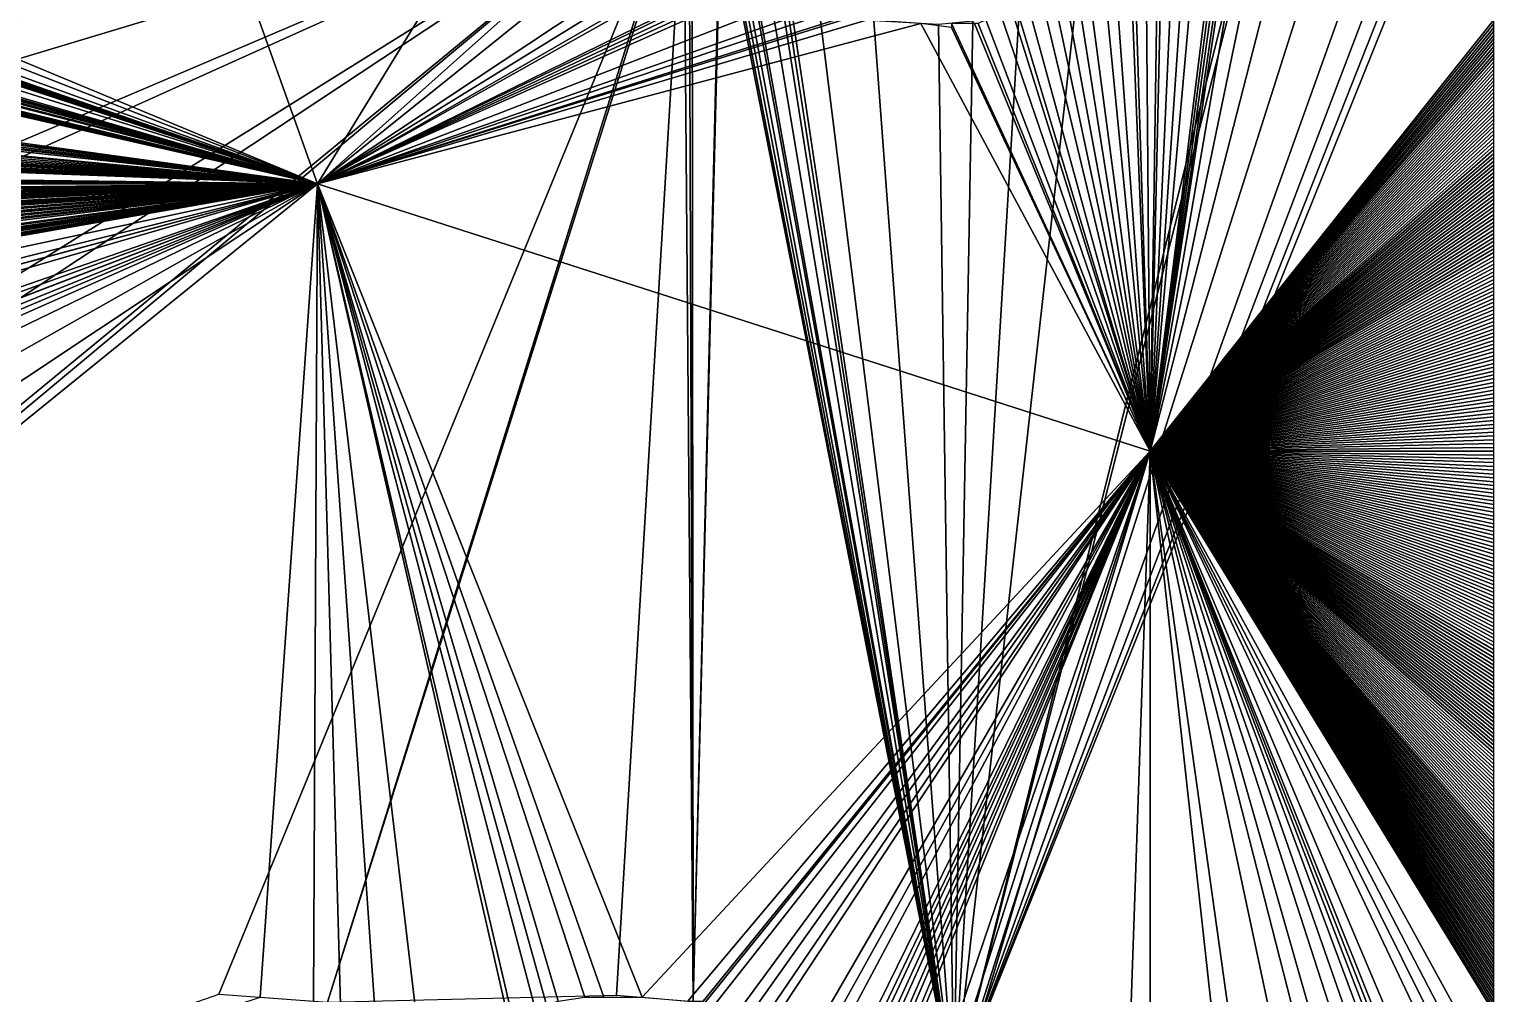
# Model space of a CAD drawing. Header units: metres. Extents: x -1103 to 901, y -902 to 905.
# Drawn here: x 133 to 900, y -618 to -113 of the extents above; entities that cross this region are included whole.
import ezdxf

# ---------------------------------------------------------------- set-up
doc = ezdxf.new("R2010")
doc.units = ezdxf.units.M
for name, color, linetype in [('OSM_TERRAIN', 3, 'CONTINUOUS'), ('OSM_WATER_OUTLINES', 4, 'CONTINUOUS'), ('OSM_WATER_SURFACE', 5, 'CONTINUOUS')]:
    doc.layers.add(name, color=color, linetype=linetype)

msp = doc.modelspace()

# ---------------------------------------------------------------- linework, layer by layer
at = {"layer": 'OSM_TERRAIN'}
for points in [[(284, -194), (432, 48), (204, 30)], [(284, -194), (472, -26), (432, 48)], [(284, -194), (-288, 44), (-304, 36)], [(-288, 44), (284, -194), (204, 30)], [(-322, 26), (284, -194), (-304, 36)], [(284, -194), (-322, 26), (-332, 20)], [(284, -194), (-340, 16), (-342, 14)], [(-340, 16), (284, -194), (-338, 18)], [(284, -194), (-336, 18), (-338, 18)], [(284, -194), (-334, 18), (-336, 18)], [(284, -194), (-332, 20), (-334, 18)], [(-354, 6), (284, -194), (-344, 12)], [(-344, 12), (284, -194), (-342, 14)], [(284, -194), (-354, 6), (-368, -4)], [(284, -194), (-374, -6), (-376, -8)], [(284, -194), (-368, -4), (-374, -6)], [(-390, -18), (284, -194), (-386, -14)], [(-386, -14), (284, -194), (-384, -12)], [(-384, -12), (284, -194), (-378, -10)], [(-378, -10), (284, -194), (-376, -8)], [(284, -194), (-392, -20), (-402, -26)], [(284, -194), (-390, -18), (-392, -20)], [(284, -194), (-410, -30), (-412, -32)], [(284, -194), (-408, -28), (-410, -30)], [(284, -194), (-404, -28), (-408, -28)], [(-404, -28), (284, -194), (-402, -26)], [(284, -194), (478, -38), (472, -26)], [(284, -194), (-416, -34), (-438, -94)], [(-416, -34), (284, -194), (-414, -34)], [(-414, -34), (284, -194), (-412, -32)], [(284, -194), (492, -56, 0.07), (478, -38)], [(720, -334), (900, -108), (794, -46)], [(720, -334), (794, -46), (778, -54)], [(492, -56, 0.07), (284, -194), (498, -62, 0)], [(720, -334), (778, -54), (768, -56)], [(720, -334), (768, -56), (762, -58)], [(720, -334), (762, -58), (760, -60)], [(720, -334), (756, -60), (754, -62)], [(720, -334), (758, -60), (756, -60)], [(720, -334), (760, -60), (758, -60)], [(284, -194), (506, -66), (498, -62, 0)], [(508, -68), (506, -66), (284, -194)], [(284, -194), (516, -80), (508, -68)], [(744, -66), (720, -334), (754, -62)], [(720, -334), (744, -66), (738, -70)], [(718, -78), (720, -334), (724, -76)], [(720, -334), (738, -70), (732, -72)], [(726, -74), (720, -334), (732, -72)], [(724, -76), (720, -334), (726, -74)], [(284, -194), (522, -82), (520, -80)], [(284, -194), (520, -80), (516, -80)], [(284, -194), (524, -84), (522, -82)], [(526, -86), (524, -84), (284, -194)], [(720, -334), (710, -82), (702, -86)], [(710, -82), (720, -334), (712, -80)], [(720, -334), (718, -78), (712, -80)], [(536, -96), (526, -86), (284, -194)], [(720, -334), (688, -92), (682, -94)], [(720, -334), (696, -88), (688, -92)], [(696, -88), (720, -334), (702, -86)], [(-440, -100), (284, -194), (-438, -98)], [(-438, -98), (284, -194), (-438, -94)], [(284, -194), (546, -102), (536, -96)], [(664, -100), (720, -334), (670, -98)], [(670, -98), (720, -334), (676, -96)], [(720, -334), (682, -94), (676, -96)], [(-444, -104), (284, -194), (-440, -100)], [(284, -194), (-444, -104), (-444, -108)], [(546, -102), (284, -194), (552, -104)], [(284, -194), (562, -106), (552, -104)], [(284, -194), (572, -108), (566, -106)], [(284, -194), (566, -106), (562, -106)], [(634, -108), (720, -334), (642, -106)], [(642, -106), (720, -334), (648, -104)], [(720, -334), (650, -102), (648, -104)], [(720, -334), (656, -100), (650, -102)], [(720, -334), (664, -100), (656, -100)], [(284, -194), (-450, -114), (-456, -124)], [(-450, -114), (284, -194), (-446, -110)], [(284, -194), (-444, -108), (-446, -110)], [(572, -108), (284, -194), (600, -110)], [(284, -194), (720, -334), (600, -110)], [(600, -110), (720, -334), (616, -112)], [(616, -112), (720, -334), (616, -110)], [(720, -334), (628, -110), (616, -110)], [(720, -334), (630, -110), (628, -110)], [(720, -334), (634, -108), (630, -110)], [(720, -334), (900, -110), (900, -108)], [(720, -334), (900, -112), (900, -110)], [(720, -334), (900, -114), (900, -112)], [(900, -116), (900, -114), (720, -334)], [(720, -334), (900, -118), (900, -116)], [(900, -120), (900, -118), (720, -334)], [(900, -122), (900, -120), (720, -334)], [(720, -334), (900, -124), (900, -122)], [(284, -194), (-466, -130), (-474, -134)], [(-466, -130), (284, -194), (-458, -126)], [(-458, -126), (284, -194), (-456, -124)], [(720, -334), (900, -126), (900, -124)], [(900, -128), (900, -126), (720, -334)], [(720, -334), (900, -130), (900, -128)], [(900, -132), (900, -130), (720, -334)], [(284, -194), (-478, -138), (-482, -142)], [(284, -194), (-474, -134), (-478, -138)], [(900, -134), (900, -132), (720, -334)], [(720, -334), (900, -136), (900, -134)], [(720, -334), (900, -138), (900, -136)], [(900, -140), (900, -138), (720, -334)], [(-490, -146), (284, -194), (-488, -144)], [(284, -194), (-482, -142), (-488, -144)], [(720, -334), (900, -142), (900, -140)], [(900, -144), (900, -142), (720, -334)], [(900, -146), (900, -144), (720, -334)], [(284, -194), (-496, -152), (-498, -154)], [(284, -194), (-492, -148), (-496, -152)], [(-492, -148), (284, -194), (-490, -146)], [(720, -334), (900, -148), (900, -146)], [(720, -334), (900, -150), (900, -148)], [(900, -152), (900, -150), (720, -334)], [(720, -334), (900, -154), (900, -152)], [(-506, -162), (284, -194), (-504, -160)], [(284, -194), (-502, -158), (-504, -160)], [(-502, -158), (284, -194), (-500, -156)], [(-500, -156), (284, -194), (-498, -154)], [(900, -156), (900, -154), (720, -334)], [(900, -158), (900, -156), (720, -334)], [(900, -160), (900, -158), (720, -334)], [(720, -334), (900, -162), (900, -160)], [(284, -194), (-508, -164), (-532, -184)], [(-508, -164), (284, -194), (-506, -162)], [(900, -164), (900, -162), (720, -334)], [(900, -166), (900, -164), (720, -334)], [(720, -334), (900, -168), (900, -166)], [(720, -334), (900, -170), (900, -168)], [(900, -172), (900, -170), (720, -334)], [(720, -334), (900, -174), (900, -172)], [(900, -176), (900, -174), (720, -334)], [(900, -178), (900, -176), (720, -334)], [(284, -194), (-532, -184), (-534, -186)], [(720, -334), (900, -180), (900, -178)], [(720, -334), (900, -182), (900, -180)], [(900, -184), (900, -182), (720, -334)], [(900, -186), (900, -184), (720, -334)], [(-540, -192), (284, -194), (-538, -190)], [(-538, -190), (284, -194), (-536, -188)], [(284, -194), (-534, -186), (-536, -188)], [(900, -188), (900, -186), (720, -334)], [(720, -334), (900, -190), (900, -188)], [(900, -192), (900, -190), (720, -334)], [(284, -194), (-640, -392), (-636, -424)], [(-640, -392), (284, -194), (-640, -356)], [(-640, -356), (284, -194), (-638, -354)], [(-638, -354), (284, -194), (-638, -350)], [(-638, -350), (284, -194), (-636, -348)], [(-634, -442), (284, -194), (-636, -442)], [(-636, -424), (-636, -442), (284, -194)], [(-636, -348), (284, -194), (-634, -346)], [(-634, -442), (-632, -460), (284, -194)], [(-634, -346), (284, -194), (-632, -344)], [(284, -194), (-632, -460), (-626, -510)], [(284, -194), (-630, -338), (-632, -344)], [(-626, -334), (-630, -338), (284, -194)], [(284, -194), (-626, -510), (-624, -524)], [(-626, -334), (284, -194), (-626, -330)], [(-626, -330), (284, -194), (-624, -328)], [(-622, -542), (284, -194), (-624, -542)], [(-624, -542), (284, -194), (-624, -524)], [(-624, -328), (284, -194), (-622, -326)], [(-620, -560), (284, -194), (-622, -542)], [(-622, -326), (284, -194), (-620, -324)], [(-620, -560), (-620, -576), (284, -194)], [(-620, -576), (-618, -594), (284, -194)], [(-620, -324), (284, -194), (-618, -318)], [(-612, -628), (284, -194), (-618, -594)], [(-618, -318), (284, -194), (-614, -314)], [(284, -194), (-608, -304), (-614, -314)], [(-604, -696), (284, -194), (-612, -628)], [(-608, -304), (284, -194), (-606, -298)], [(-606, -298), (284, -194), (-604, -296)], [(-604, -696), (-594, -778), (284, -194)], [(-604, -296), (284, -194), (-602, -294)], [(284, -194), (-600, -288), (-602, -294)], [(-600, -288), (284, -194), (-598, -286)], [(-598, -286), (284, -194), (-596, -284)], [(284, -194), (-594, -278), (-596, -284)], [(-594, -778), (-580, -894), (284, -194)], [(-594, -278), (284, -194), (-592, -276)], [(-592, -276), (284, -194), (-590, -274)], [(284, -194), (-588, -272), (-590, -274)], [(284, -194), (-586, -266), (-588, -272)], [(284, -194), (-586, -264), (-586, -266)], [(-586, -264), (284, -194), (-582, -262)], [(-582, -262), (284, -194), (-580, -256)], [(-580, -894), (254, -620), (284, -194)], [(284, -194), (-576, -252), (-580, -256)], [(-576, -252), (284, -194), (-576, -248)], [(-576, -248), (284, -194), (-574, -246)], [(284, -194), (-572, -244), (-574, -246)], [(284, -194), (-570, -242), (-572, -244)], [(284, -194), (-568, -236), (-570, -242)], [(284, -194), (-566, -234), (-568, -236)], [(-566, -234), (284, -194), (-564, -232)], [(-564, -232), (284, -194), (-564, -228)], [(-564, -228), (284, -194), (-562, -226)], [(284, -194), (-560, -224), (-562, -226)], [(284, -194), (-558, -222), (-560, -224)], [(284, -194), (-558, -218), (-558, -222)], [(-558, -218), (284, -194), (-554, -214)], [(-554, -214), (284, -194), (-552, -212)], [(-552, -212), (284, -194), (-552, -208)], [(-552, -208), (284, -194), (-550, -206)], [(284, -194), (-548, -204), (-550, -206)], [(-548, -204), (284, -194), (-546, -202)], [(284, -194), (-542, -194), (-546, -202)], [(284, -194), (-540, -192), (-542, -194)], [(282, -622), (284, -194), (254, -620)], [(282, -622), (296, -624), (284, -194)], [(384, -632), (386, -630), (284, -194)], [(386, -630), (398, -626), (284, -194)], [(404, -624), (410, -622), (284, -194)], [(384, -632), (284, -194), (336, -632)], [(398, -626), (404, -624), (284, -194)], [(410, -622), (424, -620), (284, -194)], [(424, -620), (434, -620), (284, -194)], [(314, -626), (336, -632), (284, -194)], [(296, -624), (314, -626), (284, -194)], [(434, -620), (454, -620), (284, -194)], [(720, -334), (284, -194), (454, -620)], [(900, -194), (900, -192), (720, -334)], [(720, -334), (900, -196), (900, -194)], [(720, -334), (900, -198), (900, -196)], [(900, -200), (900, -198), (720, -334)], [(720, -334), (900, -202), (900, -200)], [(900, -204), (900, -202), (720, -334)], [(900, -206), (900, -204), (720, -334)], [(720, -334), (900, -208), (900, -206)], [(720, -334), (900, -210), (900, -208)], [(900, -212), (900, -210), (720, -334)], [(900, -214), (900, -212), (720, -334)], [(720, -334), (900, -216), (900, -214)], [(720, -334), (900, -218), (900, -216)], [(900, -220), (900, -218), (720, -334)], [(720, -334), (900, -222), (900, -220)], [(900, -224), (900, -222), (720, -334)], [(900, -226), (900, -224), (720, -334)], [(900, -228), (900, -226), (720, -334)], [(720, -334), (900, -230), (900, -228)], [(900, -232), (900, -230), (720, -334)], [(900, -234), (900, -232), (720, -334)], [(720, -334), (900, -236), (900, -234)], [(720, -334), (900, -238), (900, -236)], [(900, -240), (900, -238), (720, -334)], [(900, -242), (900, -240), (720, -334)], [(720, -334), (900, -244), (900, -242)], [(720, -334), (900, -246), (900, -244)], [(900, -248), (900, -246), (720, -334)], [(900, -250), (900, -248), (720, -334)], [(720, -334), (900, -252), (900, -250)], [(720, -334), (900, -254), (900, -252)], [(900, -256), (900, -254), (720, -334)], [(900, -258), (900, -256), (720, -334)], [(720, -334), (900, -260), (900, -258)], [(720, -334), (900, -262), (900, -260)], [(900, -264), (900, -262), (720, -334)], [(900, -266), (900, -264), (720, -334)], [(720, -334), (900, -268), (900, -266)], [(720, -334), (900, -270), (900, -268)], [(900, -272), (900, -270), (720, -334)], [(720, -334), (900, -274), (900, -272)], [(720, -334), (900, -276), (900, -274)], [(720, -334), (900, -278), (900, -276)], [(900, -280), (900, -278), (720, -334)], [(720, -334), (900, -282), (900, -280)], [(900, -284), (900, -282), (720, -334)], [(900, -286), (900, -284), (720, -334)], [(720, -334), (900, -288), (900, -286)], [(720, -334), (900, -290), (900, -288)], [(720, -334), (900, -292), (900, -290)], [(720, -334), (900, -294), (900, -292)], [(900, -296), (900, -294), (720, -334)], [(720, -334), (900, -298), (900, -296)], [(720, -334), (900, -300), (900, -298)], [(720, -334), (900, -302), (900, -300)], [(900, -304), (900, -302), (720, -334)], [(900, -306), (900, -304), (720, -334)], [(720, -334), (900, -308), (900, -306)], [(720, -334), (900, -310), (900, -308)], [(900, -312), (900, -310), (720, -334)], [(900, -314), (900, -312), (720, -334)], [(720, -334), (900, -316), (900, -314)], [(720, -334), (900, -318), (900, -316)], [(900, -320), (900, -318), (720, -334)], [(720, -334), (900, -322), (900, -320)], [(900, -324), (900, -322), (720, -334)], [(900, -326), (900, -324), (720, -334)], [(720, -334), (900, -328), (900, -326)], [(720, -334), (900, -330), (900, -328)], [(478, -622), (720, -334), (454, -620)], [(486, -622), (720, -334), (478, -622)], [(486, -624), (720, -334), (486, -622)], [(486, -624), (492, -624), (720, -334)], [(492, -624), (504, -628), (720, -334)], [(510, -630), (720, -334), (504, -628)], [(510, -630), (516, -634), (720, -334)], [(516, -634), (522, -634), (720, -334)], [(542, -642), (720, -334), (522, -634)], [(548, -644), (720, -334), (542, -642)], [(548, -644), (554, -646), (720, -334)], [(554, -646), (564, -652), (720, -334)], [(568, -652), (720, -334), (564, -652)], [(568, -652), (570, -654), (720, -334)], [(574, -654), (720, -334), (570, -654)], [(574, -654), (576, -656), (720, -334)], [(580, -656), (720, -334), (576, -656)], [(580, -656), (582, -658), (720, -334)], [(582, -658), (586, -658), (720, -334)], [(586, -658), (588, -660), (720, -334)], [(608, -664), (720, -334), (588, -660)], [(608, -664), (614, -668), (720, -334)], [(614, -668), (620, -668), (720, -334)], [(620, -668), (708, -684), (720, -334)], [(720, -684), (720, -334), (708, -684)], [(900, -332), (900, -330), (720, -334)], [(720, -334), (900, -334), (900, -332)], [(768, -676), (792, -672), (720, -334)], [(792, -672), (806, -670), (720, -334)], [(806, -670), (816, -670), (720, -334)], [(758, -678), (768, -676), (720, -334)], [(836, -666), (720, -334), (828, -668)], [(842, -662), (720, -334), (836, -666)], [(842, -662), (846, -662), (720, -334)], [(846, -662), (848, -660), (720, -334)], [(848, -660), (850, -658), (720, -334)], [(828, -668), (720, -334), (816, -670)], [(720, -334), (850, -658), (856, -656)], [(876, -648), (720, -334), (870, -650)], [(876, -648), (882, -646), (720, -334)], [(882, -646), (890, -644), (720, -334)], [(720, -684), (758, -678), (720, -334)], [(856, -656), (870, -650), (720, -334)], [(890, -644), (900, -628), (720, -334)], [(900, -626), (720, -334), (900, -628)], [(900, -626), (900, -624), (720, -334)], [(900, -624), (900, -622), (720, -334)], [(720, -334), (900, -622), (900, -620)], [(720, -334), (900, -620), (900, -618)], [(900, -618), (900, -616), (720, -334)], [(900, -616), (900, -614), (720, -334)], [(720, -334), (900, -614), (900, -612)], [(720, -334), (900, -612), (900, -610)], [(900, -610), (900, -608), (720, -334)], [(720, -334), (900, -608), (900, -606)], [(900, -606), (900, -604), (720, -334)], [(900, -604), (900, -602), (720, -334)], [(720, -334), (900, -602), (900, -600)], [(900, -600), (900, -598), (720, -334)], [(720, -334), (900, -598), (900, -596)], [(720, -334), (900, -596), (900, -594)], [(900, -594), (900, -592), (720, -334)], [(720, -334), (900, -592), (900, -590)], [(900, -590), (900, -588), (720, -334)], [(900, -588), (900, -586), (720, -334)], [(720, -334), (900, -586), (900, -584)], [(900, -584), (900, -582), (720, -334)], [(900, -582), (900, -580), (720, -334)], [(900, -580), (900, -578), (720, -334)], [(720, -334), (900, -578), (900, -576)], [(900, -576), (900, -574), (720, -334)], [(720, -334), (900, -574), (900, -572)], [(900, -572), (900, -570), (720, -334)], [(900, -570), (900, -568), (720, -334)], [(900, -568), (900, -566), (720, -334)], [(720, -334), (900, -566), (900, -564)], [(900, -564), (900, -562), (720, -334)], [(720, -334), (900, -562), (900, -560)], [(720, -334), (900, -560), (900, -558)], [(900, -558), (900, -556), (720, -334)], [(900, -556), (900, -554), (720, -334)], [(720, -334), (900, -554), (900, -552)], [(720, -334), (900, -552), (900, -550)], [(900, -550), (900, -548), (720, -334)], [(900, -548), (900, -546), (720, -334)], [(720, -334), (900, -546), (900, -544)], [(720, -334), (900, -544), (900, -542)], [(900, -542), (900, -540), (720, -334)], [(720, -334), (900, -540), (900, -538)], [(900, -538), (900, -536), (720, -334)], [(900, -536), (900, -534), (720, -334)], [(720, -334), (900, -534), (900, -532)], [(720, -334), (900, -532), (900, -530)], [(900, -530), (900, -528), (720, -334)], [(900, -528), (900, -526), (720, -334)], [(720, -334), (900, -526), (900, -524)], [(900, -524), (900, -522), (720, -334)], [(720, -334), (900, -522), (900, -520)], [(900, -520), (900, -518), (720, -334)], [(720, -334), (900, -518), (900, -516)], [(900, -516), (900, -514), (720, -334)], [(900, -514), (900, -512), (720, -334)], [(900, -512), (900, -510), (720, -334)], [(720, -334), (900, -510), (900, -508)], [(900, -508), (900, -506), (720, -334)], [(720, -334), (900, -506), (900, -504)], [(720, -334), (900, -504), (900, -502)], [(900, -502), (900, -500), (720, -334)], [(900, -500), (900, -498), (720, -334)], [(720, -334), (900, -498), (900, -496)], [(720, -334), (900, -494), (900, -492)], [(720, -334), (900, -496), (900, -494)], [(900, -492), (900, -490), (720, -334)], [(900, -490), (900, -488), (720, -334)], [(900, -488), (900, -486), (720, -334)], [(720, -334), (900, -486), (900, -484)], [(900, -484), (900, -482), (720, -334)], [(720, -334), (900, -482), (900, -480)], [(720, -334), (900, -480), (900, -478)], [(900, -478), (900, -476), (720, -334)], [(900, -476), (900, -474), (720, -334)], [(900, -474), (900, -472), (720, -334)], [(720, -334), (900, -472), (900, -470)], [(900, -470), (900, -468), (720, -334)], [(900, -468), (900, -466), (720, -334)], [(720, -334), (900, -466), (900, -464)], [(720, -334), (900, -464), (900, -462)], [(900, -462), (900, -460), (720, -334)], [(900, -460), (900, -458), (720, -334)], [(720, -334), (900, -458), (900, -456)], [(900, -456), (900, -454), (720, -334)], [(720, -334), (900, -454), (900, -452)], [(900, -452), (900, -450), (720, -334)], [(720, -334), (900, -450), (900, -448)], [(720, -334), (900, -448), (900, -446)], [(900, -446), (900, -444), (720, -334)], [(900, -444), (900, -442), (720, -334)], [(720, -334), (900, -442), (900, -440)], [(720, -334), (900, -440), (900, -438)], [(900, -438), (900, -436), (720, -334)], [(900, -436), (900, -434), (720, -334)], [(720, -334), (900, -434), (900, -432)], [(900, -432), (900, -430), (720, -334)], [(720, -334), (900, -430), (900, -428)], [(900, -428), (900, -426), (720, -334)], [(720, -334), (900, -426), (900, -424)], [(900, -424), (900, -422), (720, -334)], [(720, -334), (900, -422), (900, -420)], [(900, -420), (900, -418), (720, -334)], [(720, -334), (900, -418), (900, -416)], [(900, -416), (900, -414), (720, -334)], [(900, -414), (900, -412), (720, -334)], [(720, -334), (900, -412), (900, -410)], [(900, -410), (900, -408), (720, -334)], [(900, -408), (900, -406), (720, -334)], [(720, -334), (900, -406), (900, -404)], [(720, -334), (900, -404), (900, -402)], [(900, -402), (900, -400), (720, -334)], [(900, -400), (900, -398), (720, -334)], [(720, -334), (900, -398), (900, -396)], [(900, -396), (900, -394), (720, -334)], [(720, -334), (900, -394), (900, -392)], [(900, -392), (900, -390), (720, -334)], [(720, -334), (900, -390), (900, -388)], [(720, -334), (900, -388), (900, -386)], [(900, -386), (900, -384), (720, -334)], [(900, -384), (900, -382), (720, -334)], [(720, -334), (900, -382), (900, -380)], [(900, -380), (900, -378), (720, -334)], [(720, -334), (900, -378), (900, -376)], [(720, -334), (900, -376), (900, -374)], [(900, -374), (900, -372), (720, -334)], [(900, -372), (900, -370), (720, -334)], [(720, -334), (900, -370), (900, -368)], [(720, -334), (900, -368), (900, -366)], [(900, -366), (900, -364), (720, -334)], [(900, -364), (900, -362), (720, -334)], [(720, -334), (900, -362), (900, -360)], [(900, -360), (900, -358), (720, -334)], [(720, -334), (900, -358), (900, -356)], [(900, -356), (900, -354), (720, -334)], [(720, -334), (900, -354), (900, -352)], [(720, -334), (900, -352), (900, -350)], [(900, -350), (900, -348), (720, -334)], [(900, -348), (900, -346), (720, -334)], [(720, -334), (900, -346), (900, -344)], [(720, -334), (900, -344), (900, -342)], [(900, -342), (900, -340), (720, -334)], [(900, -340), (900, -338), (720, -334)], [(720, -334), (900, -338), (900, -336)], [(720, -334), (900, -336), (900, -334)]]:
    msp.add_3dface(points, dxfattribs=at)
at = {"layer": 'OSM_WATER_OUTLINES'}
msp.add_polyline3d([(900, -638.45, 1), (900, 33.02, 1)], dxfattribs=at)
at = {"layer": 'OSM_WATER_SURFACE'}
for points in [[(617.31, -669.57, 1), (900, -638.45, 1), (900, 33.02, 1)], [(617.31, -669.57, 1), (900, 33.02, 1), (888.36, 17.13, 1)], [(617.31, -669.57, 1), (888.36, 17.13, 1), (873.42, 2.98, 1)], [(617.31, -669.57, 1), (873.42, 2.98, 1), (853.01, -11.08, 1)], [(617.31, -669.57, 1), (853.01, -11.08, 1), (820.91, -29.6, 1)], [(476.48, -23.24, 1), (-600.1, -286.66, 1), (-645.41, -361.21, 1)], [(476.48, -23.24, 1), (-645.41, -361.21, 1), (-630.03, -494.95, 1)], [(476.48, -23.24, 1), (-630.03, -494.95, 1), (-626.57, -520.15, 1)], [(476.48, -23.24, 1), (-626.57, -520.15, 1), (-605.85, -699.14, 1)], [(476.48, -23.24, 1), (-605.85, -699.14, 1), (-601.5, -736.6, 1)], [(476.48, -23.24, 1), (-601.5, -736.6, 1), (-581.53, -893.84, 1)], [(476.48, -23.24, 1), (-595.5, -279.1, 1), (-600.1, -286.66, 1)], [(476.48, -23.24, 1), (-541.97, -191.01, 1), (-595.5, -279.1, 1)], [(476.48, -23.24, 1), (-581.53, -893.84, 1), (-573.74, -900, 1)], [(476.48, -23.24, 1), (-573.74, -900, 1), (232.34, -618.32, 1)], [(476.48, -23.24, 1), (-507.04, -159.59, 1), (-541.97, -191.01, 1)], [(476.48, -23.24, 1), (-497.28, -150.81, 1), (-507.04, -159.59, 1)], [(476.48, -23.24, 1), (-491.2, -145.34, 1), (-497.28, -150.81, 1)], [(476.48, -23.24, 1), (-462.98, -124.49, 1), (-491.2, -145.34, 1)], [(476.48, -23.24, 1), (-459.5, -121.5, 1), (-462.98, -124.49, 1)], [(476.48, -23.24, 1), (-439.78, -99.07, 1), (-459.5, -121.5, 1)], [(476.48, -23.24, 1), (232.34, -618.32, 1), (289.25, -622.6, 1)], [(475.85, -29.94, 1), (476.48, -23.24, 1), (289.25, -622.6, 1)], [(475.85, -29.94, 1), (289.25, -622.6, 1), (440.61, -618.92, 1)], [(475.85, -29.94, 1), (440.61, -618.92, 1), (480.79, -622.3, 1)], [(480.79, -622.3, 1), (478.71, -37.59, 1), (475.85, -29.94, 1)], [(617.31, -669.57, 1), (820.91, -29.6, 1), (774.43, -53.44, 1)], [(480.79, -622.3, 1), (480.31, -38.81, 1), (478.71, -37.59, 1)], [(480.79, -622.3, 1), (494.86, -44.88, 1), (480.31, -38.81, 1)], [(480.79, -622.3, 1), (495.32, -47.39, 1), (494.86, -44.88, 1)], [(480.79, -622.3, 1), (617.31, -669.57, 1), (495.32, -47.39, 1)], [(617.31, -669.57, 1), (497.17, -51.58, 1), (495.32, -47.39, 1)], [(617.31, -669.57, 1), (499.76, -54.9, 1), (497.17, -51.58, 1)], [(617.31, -669.57, 1), (774.43, -53.44, 1), (771.66, -52.29, 1)], [(617.31, -669.57, 1), (771.66, -52.29, 1), (682.09, -92, 1)], [(617.31, -669.57, 1), (502.58, -57.7, 1), (499.76, -54.9, 1)], [(617.31, -669.57, 1), (506.58, -61.52, 1), (502.58, -57.7, 1)], [(617.31, -669.57, 1), (508.66, -65.65, 1), (506.58, -61.52, 1)], [(617.31, -669.57, 1), (518.29, -78.39, 1), (508.66, -65.65, 1)], [(617.31, -669.57, 1), (524.82, -82.86, 1), (518.29, -78.39, 1)], [(617.31, -669.57, 1), (527.58, -85.43, 1), (524.82, -82.86, 1)], [(617.31, -669.57, 1), (530.37, -89.66, 1), (527.58, -85.43, 1)], [(617.31, -669.57, 1), (546.45, -99.89, 1), (530.37, -89.66, 1)], [(617.31, -669.57, 1), (682.09, -92, 1), (651.7, -101.29, 1)], [(617.31, -669.57, 1), (575.43, -108.58, 1), (546.45, -99.89, 1)], [(617.31, -669.57, 1), (651.7, -101.29, 1), (627.24, -108.8, 1)], [(617.31, -669.57, 1), (609.24, -110.49, 1), (575.43, -108.58, 1)], [(617.31, -669.57, 1), (627.24, -108.8, 1), (609.24, -110.49, 1)]]:
    msp.add_3dface(points, dxfattribs=at)

doc.saveas('drawing.dxf')
